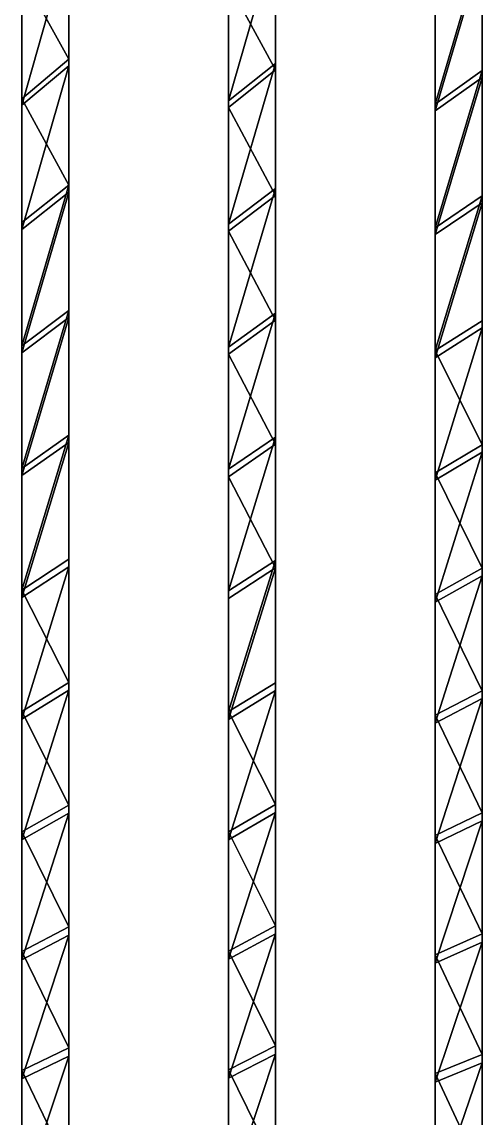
# Model space of a CAD drawing. Header units: inches. Extents: x -754 to 754, y 2181 to 6840.
# Drawn here: x 467 to 727, y 3321 to 3941 of the extents above; entities that cross this region are included whole.
import ezdxf

# ---------------------------------------------------------------- set-up
doc = ezdxf.new("R2010")
doc.units = ezdxf.units.IN
doc.header["$LTSCALE"] = 12.361043
doc.header["$MEASUREMENT"] = 0
for name, color, linetype in [('1', 7, 'CONTINUOUS'), ('12', 7, 'CONTINUOUS'), ('13', 7, 'CONTINUOUS'), ('14', 7, 'CONTINUOUS'), ('22', 7, 'CONTINUOUS'), ('26', 7, 'CONTINUOUS'), ('64', 7, 'CONTINUOUS'), ('65', 7, 'CONTINUOUS'), ('66', 7, 'CONTINUOUS'), ('77', 7, 'CONTINUOUS'), ('78', 7, 'CONTINUOUS'), ('79', 7, 'CONTINUOUS')]:
    doc.layers.add(name, color=color, linetype=linetype)

msp = doc.modelspace()

# ---------------------------------------------------------------- linework, layer by layer
at = {"layer": '1', "color": 7, "linetype": 'CONTINUOUS', "true_color": 0xa89b88}
for points in [[(700.4, 3894.08, 45225.86), (700.4, 3964.25, 45254.79), (727, 3984.24, 45262.86), (700.4, 3894.08, 45225.86)], [(727, 3913.03, 45233.77), (700.4, 3894.08, 45225.86), (727, 3984.24, 45262.86), (727, 3913.03, 45233.77)], [(700.4, 3824.27, 45196.09), (700.4, 3894.08, 45225.86), (727, 3913.03, 45233.77), (700.4, 3824.27, 45196.09)], [(727, 3842.18, 45203.82), (700.4, 3824.27, 45196.09), (727, 3913.03, 45233.77), (727, 3842.18, 45203.82)], [(700.4, 3754.83, 45165.49), (700.4, 3824.27, 45196.09), (727, 3842.18, 45203.82), (700.4, 3754.83, 45165.49)], [(727, 3771.71, 45173.02), (700.4, 3754.83, 45165.49), (727, 3842.18, 45203.82), (727, 3771.71, 45173.02)], [(727, 3701.61, 45141.37), (700.4, 3754.83, 45165.49), (727, 3771.71, 45173.02), (727, 3701.61, 45141.37)], [(700.4, 3685.76, 45134.07), (700.4, 3754.83, 45165.49), (727, 3701.61, 45141.37), (700.4, 3685.76, 45134.07)], [(727, 3631.91, 45108.88), (700.4, 3685.76, 45134.07), (727, 3701.61, 45141.37), (727, 3631.91, 45108.88)], [(700.4, 3617.07, 45101.82), (700.4, 3685.76, 45134.07), (727, 3631.91, 45108.88), (700.4, 3617.07, 45101.82)], [(727, 3562.6, 45075.54), (700.4, 3617.07, 45101.82), (727, 3631.91, 45108.88), (727, 3562.6, 45075.54)], [(700.4, 3548.77, 45068.76), (700.4, 3617.07, 45101.82), (727, 3562.6, 45075.54), (700.4, 3548.77, 45068.76)], [(727, 3493.71, 45041.36), (700.4, 3548.77, 45068.76), (727, 3562.6, 45075.54), (727, 3493.71, 45041.36)], [(700.4, 3480.88, 45034.88), (700.4, 3548.77, 45068.76), (727, 3493.71, 45041.36), (700.4, 3480.88, 45034.88)], [(727, 3425.24, 45006.35), (700.4, 3480.88, 45034.88), (727, 3493.71, 45041.36), (727, 3425.24, 45006.35)], [(700.4, 3413.39, 45000.19), (700.4, 3480.88, 45034.88), (727, 3425.24, 45006.35), (700.4, 3413.39, 45000.19)], [(727, 3357.19, 44970.52), (700.4, 3413.39, 45000.19), (727, 3425.24, 45006.35), (727, 3357.19, 44970.52)], [(700.4, 3346.33, 44964.7), (700.4, 3413.39, 45000.19), (727, 3357.19, 44970.52), (700.4, 3346.33, 44964.7)], [(727, 3289.59, 44933.86), (700.4, 3346.33, 44964.7), (727, 3357.19, 44970.52), (727, 3289.59, 44933.86)], [(700.4, 3279.69, 44928.41), (700.4, 3346.33, 44964.7), (727, 3289.59, 44933.86), (700.4, 3279.69, 44928.41)]]:
    msp.add_3dface(points, dxfattribs=at)
at = {"layer": '12', "color": 7, "linetype": 'CONTINUOUS', "true_color": 0xa89b88}
for points in [[(726.99, 3909.19, 45242.99), (726.99, 3980.51, 45272.12), (700.41, 3890.24, 45235.08), (726.99, 3909.19, 45242.99)], [(726.99, 3980.51, 45272.12), (700.41, 3960.51, 45264.06), (700.41, 3890.24, 45235.08), (726.99, 3980.51, 45272.12)], [(726.99, 3838.23, 45213), (726.99, 3909.19, 45242.99), (700.41, 3820.33, 45205.27), (726.99, 3838.23, 45213)], [(726.99, 3909.19, 45242.99), (700.41, 3890.24, 45235.08), (700.41, 3820.33, 45205.27), (726.99, 3909.19, 45242.99)], [(726.99, 3767.65, 45182.15), (726.99, 3838.23, 45213), (700.41, 3750.77, 45174.62), (726.99, 3767.65, 45182.15)], [(726.99, 3838.23, 45213), (700.41, 3820.33, 45205.27), (700.41, 3750.77, 45174.62), (726.99, 3838.23, 45213)], [(726.99, 3697.45, 45150.45), (726.99, 3767.65, 45182.15), (700.41, 3681.59, 45143.15), (726.99, 3697.45, 45150.45)], [(726.99, 3767.65, 45182.15), (700.41, 3750.77, 45174.62), (700.41, 3681.59, 45143.15), (726.99, 3767.65, 45182.15)], [(726.99, 3627.62, 45117.9), (726.99, 3697.45, 45150.45), (700.41, 3612.78, 45110.85), (726.99, 3627.62, 45117.9)], [(726.99, 3697.45, 45150.45), (700.41, 3681.59, 45143.15), (700.41, 3612.78, 45110.85), (726.99, 3697.45, 45150.45)], [(726.99, 3558.2, 45084.51), (726.99, 3627.62, 45117.9), (700.41, 3544.37, 45077.73), (726.99, 3558.2, 45084.51)], [(726.99, 3627.62, 45117.9), (700.41, 3612.78, 45110.85), (700.41, 3544.37, 45077.73), (726.99, 3627.62, 45117.9)], [(726.99, 3489.19, 45050.28), (726.99, 3558.2, 45084.51), (700.41, 3476.37, 45043.8), (726.99, 3489.19, 45050.28)], [(726.99, 3558.2, 45084.51), (700.41, 3544.37, 45077.73), (700.41, 3476.37, 45043.8), (726.99, 3558.2, 45084.51)], [(726.99, 3420.62, 45015.23), (726.99, 3489.19, 45050.28), (700.4, 3408.78, 45009.06), (726.99, 3420.62, 45015.23)], [(726.99, 3489.19, 45050.28), (700.41, 3476.37, 45043.8), (700.4, 3408.78, 45009.06), (726.99, 3489.19, 45050.28)], [(727, 3352.48, 44979.34), (726.99, 3420.62, 45015.23), (700.4, 3341.61, 44973.51), (727, 3352.48, 44979.34)], [(726.99, 3420.62, 45015.23), (700.4, 3408.78, 45009.06), (700.4, 3341.61, 44973.51), (726.99, 3420.62, 45015.23)], [(727, 3284.77, 44942.62), (727, 3352.48, 44979.34), (700.4, 3274.87, 44937.16), (727, 3284.77, 44942.62)], [(727, 3352.48, 44979.34), (700.4, 3341.61, 44973.51), (700.4, 3274.87, 44937.16), (727, 3352.48, 44979.34)]]:
    msp.add_3dface(points, dxfattribs=at)
at = {"layer": '13', "color": 7, "linetype": 'CONTINUOUS', "true_color": 0xa89b88}
for points in [[(727, 3913.03, 45233.77), (727, 3984.24, 45262.86), (726.99, 3980.51, 45272.12), (727, 3913.03, 45233.77)], [(726.99, 3909.19, 45242.99), (727, 3913.03, 45233.77), (726.99, 3980.51, 45272.12), (726.99, 3909.19, 45242.99)], [(727, 3842.18, 45203.82), (727, 3913.03, 45233.77), (726.99, 3909.19, 45242.99), (727, 3842.18, 45203.82)], [(726.99, 3838.23, 45213), (727, 3842.18, 45203.82), (726.99, 3909.19, 45242.99), (726.99, 3838.23, 45213)], [(727, 3771.71, 45173.02), (727, 3842.18, 45203.82), (726.99, 3767.65, 45182.15), (727, 3771.71, 45173.02)], [(726.99, 3767.65, 45182.15), (727, 3842.18, 45203.82), (726.99, 3838.23, 45213), (726.99, 3767.65, 45182.15)], [(727, 3701.61, 45141.37), (727, 3771.71, 45173.02), (726.99, 3697.45, 45150.45), (727, 3701.61, 45141.37)], [(726.99, 3697.45, 45150.45), (727, 3771.71, 45173.02), (726.99, 3767.65, 45182.15), (726.99, 3697.45, 45150.45)], [(727, 3631.91, 45108.88), (727, 3701.61, 45141.37), (726.99, 3627.62, 45117.9), (727, 3631.91, 45108.88)], [(726.99, 3627.62, 45117.9), (727, 3701.61, 45141.37), (726.99, 3697.45, 45150.45), (726.99, 3627.62, 45117.9)], [(727, 3562.6, 45075.54), (727, 3631.91, 45108.88), (726.99, 3627.62, 45117.9), (727, 3562.6, 45075.54)], [(726.99, 3558.2, 45084.51), (727, 3562.6, 45075.54), (726.99, 3627.62, 45117.9), (726.99, 3558.2, 45084.51)], [(727, 3493.71, 45041.36), (727, 3562.6, 45075.54), (726.99, 3558.2, 45084.51), (727, 3493.71, 45041.36)], [(726.99, 3489.19, 45050.28), (727, 3493.71, 45041.36), (726.99, 3558.2, 45084.51), (726.99, 3489.19, 45050.28)], [(727, 3425.24, 45006.35), (727, 3493.71, 45041.36), (726.99, 3489.19, 45050.28), (727, 3425.24, 45006.35)], [(726.99, 3420.62, 45015.23), (727, 3425.24, 45006.35), (726.99, 3489.19, 45050.28), (726.99, 3420.62, 45015.23)], [(727, 3357.19, 44970.52), (727, 3425.24, 45006.35), (726.99, 3420.62, 45015.23), (727, 3357.19, 44970.52)], [(727, 3352.48, 44979.34), (727, 3357.19, 44970.52), (726.99, 3420.62, 45015.23), (727, 3352.48, 44979.34)], [(727, 3289.59, 44933.86), (727, 3357.19, 44970.52), (727, 3352.48, 44979.34), (727, 3289.59, 44933.86)], [(727, 3284.77, 44942.62), (727, 3289.59, 44933.86), (727, 3352.48, 44979.34), (727, 3284.77, 44942.62)]]:
    msp.add_3dface(points, dxfattribs=at)
at = {"layer": '14', "color": 7, "linetype": 'CONTINUOUS', "true_color": 0xa89b88}
for points in [[(700.4, 3964.25, 45254.79), (700.4, 3894.08, 45225.86), (700.41, 3890.24, 45235.08), (700.4, 3964.25, 45254.79)], [(700.41, 3960.51, 45264.06), (700.4, 3964.25, 45254.79), (700.41, 3890.24, 45235.08), (700.41, 3960.51, 45264.06)], [(700.4, 3894.08, 45225.86), (700.4, 3824.27, 45196.09), (700.41, 3820.33, 45205.27), (700.4, 3894.08, 45225.86)], [(700.41, 3890.24, 45235.08), (700.4, 3894.08, 45225.86), (700.41, 3820.33, 45205.27), (700.41, 3890.24, 45235.08)], [(700.4, 3824.27, 45196.09), (700.4, 3754.83, 45165.49), (700.41, 3750.77, 45174.62), (700.4, 3824.27, 45196.09)], [(700.41, 3820.33, 45205.27), (700.4, 3824.27, 45196.09), (700.41, 3750.77, 45174.62), (700.41, 3820.33, 45205.27)], [(700.4, 3754.83, 45165.49), (700.4, 3685.76, 45134.07), (700.41, 3681.59, 45143.15), (700.4, 3754.83, 45165.49)], [(700.41, 3750.77, 45174.62), (700.4, 3754.83, 45165.49), (700.41, 3681.59, 45143.15), (700.41, 3750.77, 45174.62)], [(700.4, 3685.76, 45134.07), (700.4, 3617.07, 45101.82), (700.41, 3612.78, 45110.85), (700.4, 3685.76, 45134.07)], [(700.41, 3681.59, 45143.15), (700.4, 3685.76, 45134.07), (700.41, 3612.78, 45110.85), (700.41, 3681.59, 45143.15)], [(700.4, 3617.07, 45101.82), (700.4, 3548.77, 45068.76), (700.41, 3544.37, 45077.73), (700.4, 3617.07, 45101.82)], [(700.41, 3612.78, 45110.85), (700.4, 3617.07, 45101.82), (700.41, 3544.37, 45077.73), (700.41, 3612.78, 45110.85)], [(700.4, 3548.77, 45068.76), (700.4, 3480.88, 45034.88), (700.41, 3476.37, 45043.8), (700.4, 3548.77, 45068.76)], [(700.41, 3544.37, 45077.73), (700.4, 3548.77, 45068.76), (700.41, 3476.37, 45043.8), (700.41, 3544.37, 45077.73)], [(700.4, 3480.88, 45034.88), (700.4, 3413.39, 45000.19), (700.4, 3408.78, 45009.06), (700.4, 3480.88, 45034.88)], [(700.41, 3476.37, 45043.8), (700.4, 3480.88, 45034.88), (700.4, 3408.78, 45009.06), (700.41, 3476.37, 45043.8)], [(700.4, 3413.39, 45000.19), (700.4, 3346.33, 44964.7), (700.4, 3341.61, 44973.51), (700.4, 3413.39, 45000.19)], [(700.4, 3408.78, 45009.06), (700.4, 3413.39, 45000.19), (700.4, 3341.61, 44973.51), (700.4, 3408.78, 45009.06)], [(700.4, 3346.33, 44964.7), (700.4, 3279.69, 44928.41), (700.4, 3274.87, 44937.16), (700.4, 3346.33, 44964.7)], [(700.4, 3341.61, 44973.51), (700.4, 3346.33, 44964.7), (700.4, 3274.87, 44937.16), (700.4, 3341.61, 44973.51)]]:
    msp.add_3dface(points, dxfattribs=at)
at = {"layer": '22', "color": 7, "linetype": 'CONTINUOUS', "true_color": 0xa89b88}
for points in [[(583.7, 3895.96, 45226.64), (583.7, 3966.09, 45255.53), (610.3, 3988.2, 45264.44), (583.7, 3895.96, 45226.64)], [(610.3, 3917.08, 45235.44), (583.7, 3895.96, 45226.64), (610.3, 3988.2, 45264.44), (610.3, 3917.08, 45235.44)], [(583.7, 3826.19, 45196.92), (583.7, 3895.96, 45226.64), (610.3, 3917.08, 45235.44), (583.7, 3826.19, 45196.92)], [(610.3, 3846.32, 45205.6), (583.7, 3826.19, 45196.92), (610.3, 3917.08, 45235.44), (610.3, 3846.32, 45205.6)], [(583.7, 3756.78, 45166.36), (583.7, 3826.19, 45196.92), (610.3, 3846.32, 45205.6), (583.7, 3756.78, 45166.36)], [(610.3, 3775.94, 45174.9), (583.7, 3756.78, 45166.36), (610.3, 3846.32, 45205.6), (610.3, 3775.94, 45174.9)], [(583.7, 3687.75, 45134.99), (583.7, 3756.78, 45166.36), (610.3, 3775.94, 45174.9), (583.7, 3687.75, 45134.99)], [(610.3, 3705.94, 45143.35), (583.7, 3687.75, 45134.99), (610.3, 3775.94, 45174.9), (610.3, 3705.94, 45143.35)], [(583.7, 3619.1, 45102.79), (583.7, 3687.75, 45134.99), (610.3, 3705.94, 45143.35), (583.7, 3619.1, 45102.79)], [(610.3, 3636.32, 45110.97), (583.7, 3619.1, 45102.79), (610.3, 3705.94, 45143.35), (610.3, 3636.32, 45110.97)], [(583.7, 3550.84, 45069.78), (583.7, 3619.1, 45102.79), (610.3, 3636.32, 45110.97), (583.7, 3550.84, 45069.78)], [(610.3, 3567.11, 45077.74), (583.7, 3550.84, 45069.78), (610.3, 3636.32, 45110.97), (610.3, 3567.11, 45077.74)], [(610.3, 3498.31, 45043.68), (583.7, 3550.84, 45069.78), (610.3, 3567.11, 45077.74), (610.3, 3498.31, 45043.68)], [(583.7, 3482.99, 45035.95), (583.7, 3550.84, 45069.78), (610.3, 3498.31, 45043.68), (583.7, 3482.99, 45035.95)], [(610.3, 3429.93, 45008.79), (583.7, 3482.99, 45035.95), (610.3, 3498.31, 45043.68), (610.3, 3429.93, 45008.79)], [(583.7, 3415.55, 45001.32), (583.7, 3482.99, 45035.95), (610.3, 3429.93, 45008.79), (583.7, 3415.55, 45001.32)], [(610.3, 3361.98, 44973.08), (583.7, 3415.55, 45001.32), (610.3, 3429.93, 45008.79), (610.3, 3361.98, 44973.08)], [(583.7, 3348.53, 44965.89), (583.7, 3415.55, 45001.32), (610.3, 3361.98, 44973.08), (583.7, 3348.53, 44965.89)], [(610.3, 3294.46, 44936.55), (583.7, 3348.53, 44965.89), (610.3, 3361.98, 44973.08), (610.3, 3294.46, 44936.55)], [(583.7, 3281.93, 44929.65), (583.7, 3348.53, 44965.89), (610.3, 3294.46, 44936.55), (583.7, 3281.93, 44929.65)]]:
    msp.add_3dface(points, dxfattribs=at)
at = {"layer": '26', "color": 7, "linetype": 'CONTINUOUS', "true_color": 0xa89b88}
for points in [[(493.6, 3919.55, 45236.46), (467, 3967.49, 45256.1), (493.6, 3991.13, 45265.61), (493.6, 3919.55, 45236.46)], [(467, 3897.14, 45227.13), (467, 3967.49, 45256.1), (493.6, 3919.55, 45236.46), (467, 3897.14, 45227.13)], [(493.6, 3848.33, 45206.45), (467, 3897.14, 45227.13), (493.6, 3919.55, 45236.46), (493.6, 3848.33, 45206.45)], [(467, 3827.15, 45197.33), (467, 3897.14, 45227.13), (493.6, 3848.33, 45206.45), (467, 3827.15, 45197.33)], [(467, 3757.53, 45166.69), (467, 3827.15, 45197.33), (493.6, 3848.33, 45206.45), (467, 3757.53, 45166.69)], [(493.6, 3777.48, 45175.57), (467, 3757.53, 45166.69), (493.6, 3848.33, 45206.45), (493.6, 3777.48, 45175.57)], [(467, 3688.29, 45135.23), (467, 3757.53, 45166.69), (493.6, 3777.48, 45175.57), (467, 3688.29, 45135.23)], [(493.6, 3707.03, 45143.84), (467, 3688.29, 45135.23), (493.6, 3777.48, 45175.57), (493.6, 3707.03, 45143.84)], [(467, 3619.42, 45102.93), (467, 3688.29, 45135.23), (493.6, 3707.03, 45143.84), (467, 3619.42, 45102.93)], [(493.6, 3636.97, 45111.26), (467, 3619.42, 45102.93), (493.6, 3707.03, 45143.84), (493.6, 3636.97, 45111.26)], [(493.6, 3567.31, 45077.82), (467, 3619.42, 45102.93), (493.6, 3636.97, 45111.26), (493.6, 3567.31, 45077.82)], [(467, 3550.96, 45069.82), (467, 3619.42, 45102.93), (493.6, 3567.31, 45077.82), (467, 3550.96, 45069.82)], [(493.6, 3498.07, 45043.54), (467, 3550.96, 45069.82), (493.6, 3567.31, 45077.82), (493.6, 3498.07, 45043.54)], [(467, 3482.9, 45035.89), (467, 3550.96, 45069.82), (493.6, 3498.07, 45043.54), (467, 3482.9, 45035.89)], [(493.6, 3429.25, 45008.43), (467, 3482.9, 45035.89), (493.6, 3498.07, 45043.54), (493.6, 3429.25, 45008.43)], [(467, 3415.25, 45001.15), (467, 3482.9, 45035.89), (493.6, 3429.25, 45008.43), (467, 3415.25, 45001.15)], [(493.6, 3360.87, 44972.47), (467, 3415.25, 45001.15), (493.6, 3429.25, 45008.43), (493.6, 3360.87, 44972.47)], [(467, 3348.03, 44965.6), (467, 3415.25, 45001.15), (493.6, 3360.87, 44972.47), (467, 3348.03, 44965.6)], [(493.6, 3292.93, 44935.69), (467, 3348.03, 44965.6), (493.6, 3360.87, 44972.47), (493.6, 3292.93, 44935.69)], [(467, 3281.23, 44929.25), (467, 3348.03, 44965.6), (493.6, 3292.93, 44935.69), (467, 3281.23, 44929.25)]]:
    msp.add_3dface(points, dxfattribs=at)
at = {"layer": '64', "color": 7, "linetype": 'CONTINUOUS', "true_color": 0xa89b88}
for points in [[(583.72, 3962.38, 45264.81), (610.28, 3913.39, 45244.73), (610.28, 3984.61, 45273.77), (583.72, 3962.38, 45264.81)], [(583.72, 3962.38, 45264.81), (583.72, 3892.13, 45235.87), (610.28, 3913.39, 45244.73), (583.72, 3962.38, 45264.81)], [(583.72, 3892.13, 45235.87), (610.29, 3842.52, 45214.83), (610.28, 3913.39, 45244.73), (583.72, 3892.13, 45235.87)], [(583.72, 3892.13, 45235.87), (583.71, 3822.24, 45206.09), (610.29, 3842.52, 45214.83), (583.72, 3892.13, 45235.87)], [(583.71, 3822.24, 45206.09), (610.29, 3772.01, 45184.08), (610.29, 3842.52, 45214.83), (583.71, 3822.24, 45206.09)], [(583.71, 3822.24, 45206.09), (583.71, 3752.73, 45175.49), (610.29, 3772.01, 45184.08), (583.71, 3822.24, 45206.09)], [(583.71, 3752.73, 45175.49), (610.29, 3701.87, 45152.47), (610.29, 3772.01, 45184.08), (583.71, 3752.73, 45175.49)], [(583.71, 3752.73, 45175.49), (583.71, 3683.6, 45144.07), (610.29, 3701.87, 45152.47), (583.71, 3752.73, 45175.49)], [(583.71, 3683.6, 45144.07), (610.29, 3632.12, 45120.02), (610.29, 3701.87, 45152.47), (583.71, 3683.6, 45144.07)], [(583.71, 3683.6, 45144.07), (583.71, 3614.85, 45111.82), (610.29, 3632.12, 45120.02), (583.71, 3683.6, 45144.07)], [(583.71, 3614.85, 45111.82), (583.71, 3546.48, 45078.76), (610.29, 3632.12, 45120.02), (583.71, 3614.85, 45111.82)], [(583.71, 3546.48, 45078.76), (610.29, 3562.78, 45086.74), (610.29, 3632.12, 45120.02), (583.71, 3546.48, 45078.76)], [(583.71, 3546.48, 45078.76), (583.71, 3478.51, 45044.88), (610.29, 3562.78, 45086.74), (583.71, 3546.48, 45078.76)], [(583.71, 3478.51, 45044.88), (610.29, 3493.84, 45052.61), (610.29, 3562.78, 45086.74), (583.71, 3478.51, 45044.88)], [(583.71, 3478.51, 45044.88), (583.71, 3410.95, 45010.19), (610.29, 3493.84, 45052.61), (583.71, 3478.51, 45044.88)], [(583.71, 3410.95, 45010.19), (610.29, 3425.33, 45017.67), (610.29, 3493.84, 45052.61), (583.71, 3410.95, 45010.19)], [(583.71, 3410.95, 45010.19), (583.71, 3343.82, 44974.7), (610.29, 3425.33, 45017.67), (583.71, 3410.95, 45010.19)], [(583.71, 3343.82, 44974.7), (610.29, 3357.27, 44981.9), (610.29, 3425.33, 45017.67), (583.71, 3343.82, 44974.7)], [(583.71, 3343.82, 44974.7), (583.71, 3277.12, 44938.42), (610.29, 3357.27, 44981.9), (583.71, 3343.82, 44974.7)], [(583.71, 3277.12, 44938.42), (610.29, 3289.64, 44945.31), (610.29, 3357.27, 44981.9), (583.71, 3277.12, 44938.42)]]:
    msp.add_3dface(points, dxfattribs=at)
at = {"layer": '65', "color": 7, "linetype": 'CONTINUOUS', "true_color": 0xa89b88}
for points in [[(583.7, 3966.09, 45255.53), (583.7, 3895.96, 45226.64), (583.72, 3892.13, 45235.87), (583.7, 3966.09, 45255.53)], [(583.72, 3962.38, 45264.81), (583.7, 3966.09, 45255.53), (583.72, 3892.13, 45235.87), (583.72, 3962.38, 45264.81)], [(583.7, 3895.96, 45226.64), (583.7, 3826.19, 45196.92), (583.71, 3822.24, 45206.09), (583.7, 3895.96, 45226.64)], [(583.72, 3892.13, 45235.87), (583.7, 3895.96, 45226.64), (583.71, 3822.24, 45206.09), (583.72, 3892.13, 45235.87)], [(583.7, 3826.19, 45196.92), (583.7, 3756.78, 45166.36), (583.71, 3752.73, 45175.49), (583.7, 3826.19, 45196.92)], [(583.71, 3822.24, 45206.09), (583.7, 3826.19, 45196.92), (583.71, 3752.73, 45175.49), (583.71, 3822.24, 45206.09)], [(583.7, 3756.78, 45166.36), (583.7, 3687.75, 45134.99), (583.71, 3683.6, 45144.07), (583.7, 3756.78, 45166.36)], [(583.71, 3752.73, 45175.49), (583.7, 3756.78, 45166.36), (583.71, 3683.6, 45144.07), (583.71, 3752.73, 45175.49)], [(583.7, 3687.75, 45134.99), (583.7, 3619.1, 45102.79), (583.71, 3614.85, 45111.82), (583.7, 3687.75, 45134.99)], [(583.71, 3683.6, 45144.07), (583.7, 3687.75, 45134.99), (583.71, 3614.85, 45111.82), (583.71, 3683.6, 45144.07)], [(583.7, 3619.1, 45102.79), (583.7, 3550.84, 45069.78), (583.71, 3546.48, 45078.76), (583.7, 3619.1, 45102.79)], [(583.71, 3614.85, 45111.82), (583.7, 3619.1, 45102.79), (583.71, 3546.48, 45078.76), (583.71, 3614.85, 45111.82)], [(583.7, 3550.84, 45069.78), (583.7, 3482.99, 45035.95), (583.71, 3478.51, 45044.88), (583.7, 3550.84, 45069.78)], [(583.71, 3546.48, 45078.76), (583.7, 3550.84, 45069.78), (583.71, 3478.51, 45044.88), (583.71, 3546.48, 45078.76)], [(583.7, 3482.99, 45035.95), (583.7, 3415.55, 45001.32), (583.71, 3410.95, 45010.19), (583.7, 3482.99, 45035.95)], [(583.71, 3478.51, 45044.88), (583.7, 3482.99, 45035.95), (583.71, 3410.95, 45010.19), (583.71, 3478.51, 45044.88)], [(583.7, 3415.55, 45001.32), (583.7, 3348.53, 44965.89), (583.71, 3343.82, 44974.7), (583.7, 3415.55, 45001.32)], [(583.71, 3410.95, 45010.19), (583.7, 3415.55, 45001.32), (583.71, 3343.82, 44974.7), (583.71, 3410.95, 45010.19)], [(583.7, 3348.53, 44965.89), (583.7, 3281.93, 44929.65), (583.71, 3277.12, 44938.42), (583.7, 3348.53, 44965.89)], [(583.71, 3343.82, 44974.7), (583.7, 3348.53, 44965.89), (583.71, 3277.12, 44938.42), (583.71, 3343.82, 44974.7)]]:
    msp.add_3dface(points, dxfattribs=at)
at = {"layer": '66', "color": 7, "linetype": 'CONTINUOUS', "true_color": 0xa89b88}
for points in [[(610.3, 3917.08, 45235.44), (610.3, 3988.2, 45264.44), (610.28, 3913.39, 45244.73), (610.3, 3917.08, 45235.44)], [(610.28, 3913.39, 45244.73), (610.3, 3988.2, 45264.44), (610.28, 3984.61, 45273.77), (610.28, 3913.39, 45244.73)], [(610.29, 3842.52, 45214.83), (610.3, 3917.08, 45235.44), (610.28, 3913.39, 45244.73), (610.29, 3842.52, 45214.83)], [(610.3, 3846.32, 45205.6), (610.3, 3917.08, 45235.44), (610.29, 3842.52, 45214.83), (610.3, 3846.32, 45205.6)], [(610.3, 3775.94, 45174.9), (610.3, 3846.32, 45205.6), (610.29, 3772.01, 45184.08), (610.3, 3775.94, 45174.9)], [(610.29, 3772.01, 45184.08), (610.3, 3846.32, 45205.6), (610.29, 3842.52, 45214.83), (610.29, 3772.01, 45184.08)], [(610.3, 3705.94, 45143.35), (610.3, 3775.94, 45174.9), (610.29, 3701.87, 45152.47), (610.3, 3705.94, 45143.35)], [(610.29, 3701.87, 45152.47), (610.3, 3775.94, 45174.9), (610.29, 3772.01, 45184.08), (610.29, 3701.87, 45152.47)], [(610.3, 3636.32, 45110.97), (610.3, 3705.94, 45143.35), (610.29, 3632.12, 45120.02), (610.3, 3636.32, 45110.97)], [(610.29, 3632.12, 45120.02), (610.3, 3705.94, 45143.35), (610.29, 3701.87, 45152.47), (610.29, 3632.12, 45120.02)], [(610.3, 3567.11, 45077.74), (610.3, 3636.32, 45110.97), (610.29, 3562.78, 45086.74), (610.3, 3567.11, 45077.74)], [(610.29, 3562.78, 45086.74), (610.3, 3636.32, 45110.97), (610.29, 3632.12, 45120.02), (610.29, 3562.78, 45086.74)], [(610.3, 3498.31, 45043.68), (610.3, 3567.11, 45077.74), (610.29, 3493.84, 45052.61), (610.3, 3498.31, 45043.68)], [(610.29, 3493.84, 45052.61), (610.3, 3567.11, 45077.74), (610.29, 3562.78, 45086.74), (610.29, 3493.84, 45052.61)], [(610.3, 3429.93, 45008.79), (610.3, 3498.31, 45043.68), (610.29, 3425.33, 45017.67), (610.3, 3429.93, 45008.79)], [(610.29, 3425.33, 45017.67), (610.3, 3498.31, 45043.68), (610.29, 3493.84, 45052.61), (610.29, 3425.33, 45017.67)], [(610.3, 3361.98, 44973.08), (610.3, 3429.93, 45008.79), (610.29, 3357.27, 44981.9), (610.3, 3361.98, 44973.08)], [(610.29, 3357.27, 44981.9), (610.3, 3429.93, 45008.79), (610.29, 3425.33, 45017.67), (610.29, 3357.27, 44981.9)], [(610.3, 3294.46, 44936.55), (610.3, 3361.98, 44973.08), (610.29, 3357.27, 44981.9), (610.3, 3294.46, 44936.55)], [(610.29, 3289.64, 44945.31), (610.3, 3294.46, 44936.55), (610.29, 3357.27, 44981.9), (610.29, 3289.64, 44945.31)]]:
    msp.add_3dface(points, dxfattribs=at)
at = {"layer": '77', "color": 7, "linetype": 'CONTINUOUS', "true_color": 0xa89b88}
for points in [[(467.02, 3963.82, 45265.4), (467.02, 3893.4, 45236.41), (493.58, 3987.4, 45274.89), (467.02, 3963.82, 45265.4)], [(467.02, 3893.4, 45236.41), (493.58, 3915.71, 45245.7), (493.58, 3987.4, 45274.89), (467.02, 3893.4, 45236.41)], [(467.02, 3893.4, 45236.41), (467.02, 3823.32, 45206.56), (493.58, 3915.71, 45245.7), (467.02, 3893.4, 45236.41)], [(467.02, 3823.32, 45206.56), (493.58, 3844.38, 45215.63), (493.58, 3915.71, 45245.7), (467.02, 3823.32, 45206.56)], [(467.02, 3823.32, 45206.56), (467.01, 3753.59, 45175.88), (493.58, 3844.38, 45215.63), (467.02, 3823.32, 45206.56)], [(467.01, 3753.59, 45175.88), (493.59, 3773.43, 45184.71), (493.58, 3844.38, 45215.63), (467.01, 3753.59, 45175.88)], [(467.01, 3753.59, 45175.88), (467.01, 3684.23, 45144.36), (493.59, 3773.43, 45184.71), (467.01, 3753.59, 45175.88)], [(467.01, 3684.23, 45144.36), (493.59, 3702.86, 45152.93), (493.59, 3773.43, 45184.71), (467.01, 3684.23, 45144.36)], [(467.01, 3684.23, 45144.36), (467.01, 3615.26, 45112.02), (493.59, 3702.86, 45152.93), (467.01, 3684.23, 45144.36)], [(467.01, 3615.26, 45112.02), (493.59, 3632.69, 45120.29), (493.59, 3702.86, 45152.93), (467.01, 3615.26, 45112.02)], [(467.01, 3615.26, 45112.02), (467.01, 3546.68, 45078.85), (493.59, 3632.69, 45120.29), (467.01, 3615.26, 45112.02)], [(467.01, 3546.68, 45078.85), (493.59, 3562.92, 45086.8), (493.59, 3632.69, 45120.29), (467.01, 3546.68, 45078.85)], [(467.01, 3546.68, 45078.85), (467.01, 3478.49, 45044.86), (493.59, 3562.92, 45086.8), (467.01, 3546.68, 45078.85)], [(467.01, 3478.49, 45044.86), (493.59, 3493.57, 45052.47), (493.59, 3562.92, 45086.8), (467.01, 3478.49, 45044.86)], [(467.01, 3478.49, 45044.86), (467.01, 3410.71, 45010.06), (493.59, 3493.57, 45052.47), (467.01, 3478.49, 45044.86)], [(467.01, 3410.71, 45010.06), (493.59, 3424.64, 45017.3), (493.59, 3493.57, 45052.47), (467.01, 3410.71, 45010.06)], [(467.01, 3410.71, 45010.06), (467.01, 3343.35, 44974.44), (493.59, 3424.64, 45017.3), (467.01, 3410.71, 45010.06)], [(467.01, 3343.35, 44974.44), (493.59, 3356.15, 44981.29), (493.59, 3424.64, 45017.3), (467.01, 3343.35, 44974.44)], [(467.01, 3343.35, 44974.44), (467.01, 3276.41, 44938.01), (493.59, 3356.15, 44981.29), (467.01, 3343.35, 44974.44)], [(467.01, 3276.41, 44938.01), (493.59, 3288.1, 44944.45), (493.59, 3356.15, 44981.29), (467.01, 3276.41, 44938.01)]]:
    msp.add_3dface(points, dxfattribs=at)
at = {"layer": '78', "color": 7, "linetype": 'CONTINUOUS', "true_color": 0xa89b88}
for points in [[(467, 3967.49, 45256.1), (467, 3897.14, 45227.13), (467.02, 3893.4, 45236.41), (467, 3967.49, 45256.1)], [(467.02, 3963.82, 45265.4), (467, 3967.49, 45256.1), (467.02, 3893.4, 45236.41), (467.02, 3963.82, 45265.4)], [(467, 3897.14, 45227.13), (467, 3827.15, 45197.33), (467.02, 3823.32, 45206.56), (467, 3897.14, 45227.13)], [(467.02, 3893.4, 45236.41), (467, 3897.14, 45227.13), (467.02, 3823.32, 45206.56), (467.02, 3893.4, 45236.41)], [(467, 3827.15, 45197.33), (467, 3757.53, 45166.69), (467.01, 3753.59, 45175.88), (467, 3827.15, 45197.33)], [(467.02, 3823.32, 45206.56), (467, 3827.15, 45197.33), (467.01, 3753.59, 45175.88), (467.02, 3823.32, 45206.56)], [(467, 3757.53, 45166.69), (467, 3688.29, 45135.23), (467.01, 3684.23, 45144.36), (467, 3757.53, 45166.69)], [(467.01, 3753.59, 45175.88), (467, 3757.53, 45166.69), (467.01, 3684.23, 45144.36), (467.01, 3753.59, 45175.88)], [(467, 3688.29, 45135.23), (467, 3619.42, 45102.93), (467.01, 3615.26, 45112.02), (467, 3688.29, 45135.23)], [(467.01, 3684.23, 45144.36), (467, 3688.29, 45135.23), (467.01, 3615.26, 45112.02), (467.01, 3684.23, 45144.36)], [(467, 3619.42, 45102.93), (467, 3550.96, 45069.82), (467.01, 3546.68, 45078.85), (467, 3619.42, 45102.93)], [(467.01, 3615.26, 45112.02), (467, 3619.42, 45102.93), (467.01, 3546.68, 45078.85), (467.01, 3615.26, 45112.02)], [(467, 3550.96, 45069.82), (467, 3482.9, 45035.89), (467.01, 3478.49, 45044.86), (467, 3550.96, 45069.82)], [(467.01, 3546.68, 45078.85), (467, 3550.96, 45069.82), (467.01, 3478.49, 45044.86), (467.01, 3546.68, 45078.85)], [(467, 3482.9, 45035.89), (467, 3415.25, 45001.15), (467.01, 3410.71, 45010.06), (467, 3482.9, 45035.89)], [(467.01, 3478.49, 45044.86), (467, 3482.9, 45035.89), (467.01, 3410.71, 45010.06), (467.01, 3478.49, 45044.86)], [(467, 3415.25, 45001.15), (467, 3348.03, 44965.6), (467.01, 3343.35, 44974.44), (467, 3415.25, 45001.15)], [(467.01, 3410.71, 45010.06), (467, 3415.25, 45001.15), (467.01, 3343.35, 44974.44), (467.01, 3410.71, 45010.06)], [(467, 3348.03, 44965.6), (467, 3281.23, 44929.25), (467.01, 3276.41, 44938.01), (467, 3348.03, 44965.6)], [(467.01, 3343.35, 44974.44), (467, 3348.03, 44965.6), (467.01, 3276.41, 44938.01), (467.01, 3343.35, 44974.44)]]:
    msp.add_3dface(points, dxfattribs=at)
at = {"layer": '79', "color": 7, "linetype": 'CONTINUOUS', "true_color": 0xa89b88}
for points in [[(493.6, 3919.55, 45236.46), (493.6, 3991.13, 45265.61), (493.58, 3987.4, 45274.89), (493.6, 3919.55, 45236.46)], [(493.58, 3915.71, 45245.7), (493.6, 3919.55, 45236.46), (493.58, 3987.4, 45274.89), (493.58, 3915.71, 45245.7)], [(493.6, 3848.33, 45206.45), (493.6, 3919.55, 45236.46), (493.58, 3915.71, 45245.7), (493.6, 3848.33, 45206.45)], [(493.58, 3844.38, 45215.63), (493.6, 3848.33, 45206.45), (493.58, 3915.71, 45245.7), (493.58, 3844.38, 45215.63)], [(493.6, 3777.48, 45175.57), (493.6, 3848.33, 45206.45), (493.58, 3844.38, 45215.63), (493.6, 3777.48, 45175.57)], [(493.59, 3773.43, 45184.71), (493.6, 3777.48, 45175.57), (493.58, 3844.38, 45215.63), (493.59, 3773.43, 45184.71)], [(493.6, 3707.03, 45143.84), (493.6, 3777.48, 45175.57), (493.59, 3773.43, 45184.71), (493.6, 3707.03, 45143.84)], [(493.59, 3702.86, 45152.93), (493.6, 3707.03, 45143.84), (493.59, 3773.43, 45184.71), (493.59, 3702.86, 45152.93)], [(493.6, 3636.97, 45111.26), (493.6, 3707.03, 45143.84), (493.59, 3702.86, 45152.93), (493.6, 3636.97, 45111.26)], [(493.59, 3632.69, 45120.29), (493.6, 3636.97, 45111.26), (493.59, 3702.86, 45152.93), (493.59, 3632.69, 45120.29)], [(493.6, 3567.31, 45077.82), (493.6, 3636.97, 45111.26), (493.59, 3632.69, 45120.29), (493.6, 3567.31, 45077.82)], [(493.59, 3562.92, 45086.8), (493.6, 3567.31, 45077.82), (493.59, 3632.69, 45120.29), (493.59, 3562.92, 45086.8)], [(493.6, 3498.07, 45043.54), (493.6, 3567.31, 45077.82), (493.59, 3562.92, 45086.8), (493.6, 3498.07, 45043.54)], [(493.59, 3493.57, 45052.47), (493.6, 3498.07, 45043.54), (493.59, 3562.92, 45086.8), (493.59, 3493.57, 45052.47)], [(493.6, 3429.25, 45008.43), (493.6, 3498.07, 45043.54), (493.59, 3493.57, 45052.47), (493.6, 3429.25, 45008.43)], [(493.59, 3424.64, 45017.3), (493.6, 3429.25, 45008.43), (493.59, 3493.57, 45052.47), (493.59, 3424.64, 45017.3)], [(493.6, 3360.87, 44972.47), (493.6, 3429.25, 45008.43), (493.59, 3424.64, 45017.3), (493.6, 3360.87, 44972.47)], [(493.59, 3356.15, 44981.29), (493.6, 3360.87, 44972.47), (493.59, 3424.64, 45017.3), (493.59, 3356.15, 44981.29)], [(493.6, 3292.93, 44935.69), (493.6, 3360.87, 44972.47), (493.59, 3356.15, 44981.29), (493.6, 3292.93, 44935.69)], [(493.59, 3288.1, 44944.45), (493.6, 3292.93, 44935.69), (493.59, 3356.15, 44981.29), (493.59, 3288.1, 44944.45)]]:
    msp.add_3dface(points, dxfattribs=at)

doc.saveas('drawing.dxf')
